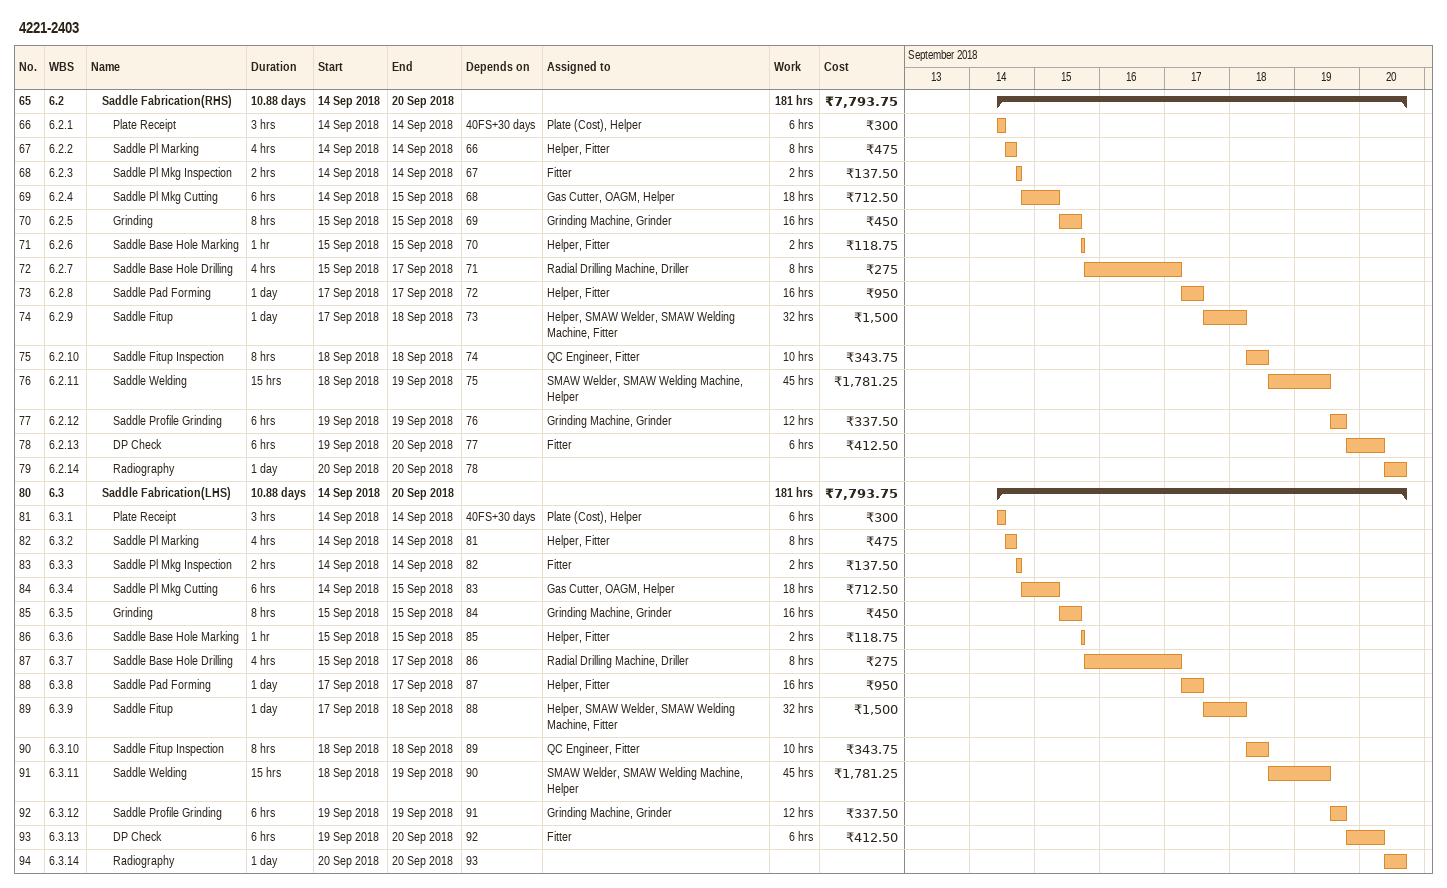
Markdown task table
4221-2403

| ID | WBS | Task | Duration | Start | Finish | Predecessors | Resources | Work (h) | Cost (₹) |
|---|---|---|---|---|---|---|---|---|---|
| 65 | 6.2 | **Saddle Fabrication(RHS)** | 10.88d | 2018-09-14 | 2018-09-20 |  |  | 181 | 7793.75 |
| 66 | 6.2.1 | Plate Receipt | 3h | 2018-09-14 | 2018-09-14 | 40FS+30d | Plate (Cost), Helper | 6 | 300 |
| 67 | 6.2.2 | Saddle Pl Marking | 4h | 2018-09-14 | 2018-09-14 | 66 | Helper, Fitter | 8 | 475 |
| 68 | 6.2.3 | Saddle Pl Mkg Inspection | 2h | 2018-09-14 | 2018-09-14 | 67 | Fitter | 2 | 137.50 |
| 69 | 6.2.4 | Saddle Pl Mkg Cutting | 6h | 2018-09-14 | 2018-09-15 | 68 | Gas Cutter, OAGM, Helper | 18 | 712.50 |
| 70 | 6.2.5 | Grinding | 8h | 2018-09-15 | 2018-09-15 | 69 | Grinding Machine, Grinder | 16 | 450 |
| 71 | 6.2.6 | Saddle Base Hole Marking | 1h | 2018-09-15 | 2018-09-15 | 70 | Helper, Fitter | 2 | 118.75 |
| 72 | 6.2.7 | Saddle Base Hole Drilling | 4h | 2018-09-15 | 2018-09-17 | 71 | Radial Drilling Machine, Driller | 8 | 275 |
| 73 | 6.2.8 | Saddle Pad Forming | 1d | 2018-09-17 | 2018-09-17 | 72 | Helper, Fitter | 16 | 950 |
| 74 | 6.2.9 | Saddle Fitup | 1d | 2018-09-17 | 2018-09-18 | 73 | Helper, SMAW Welder, SMAW Welding Machine, Fitter | 32 | 1500 |
| 75 | 6.2.10 | Saddle Fitup Inspection | 8h | 2018-09-18 | 2018-09-18 | 74 | QC Engineer, Fitter | 10 | 343.75 |
| 76 | 6.2.11 | Saddle Welding | 15h | 2018-09-18 | 2018-09-19 | 75 | SMAW Welder, SMAW Welding Machine, Helper | 45 | 1781.25 |
| 77 | 6.2.12 | Saddle Profile Grinding | 6h | 2018-09-19 | 2018-09-19 | 76 | Grinding Machine, Grinder | 12 | 337.50 |
| 78 | 6.2.13 | DP Check | 6h | 2018-09-19 | 2018-09-20 | 77 | Fitter | 6 | 412.50 |
| 79 | 6.2.14 | Radiography | 1d | 2018-09-20 | 2018-09-20 | 78 |  |  |  |
| 80 | 6.3 | **Saddle Fabrication(LHS)** | 10.88d | 2018-09-14 | 2018-09-20 |  |  | 181 | 7793.75 |
| 81 | 6.3.1 | Plate Receipt | 3h | 2018-09-14 | 2018-09-14 | 40FS+30d | Plate (Cost), Helper | 6 | 300 |
| 82 | 6.3.2 | Saddle Pl Marking | 4h | 2018-09-14 | 2018-09-14 | 81 | Helper, Fitter | 8 | 475 |
| 83 | 6.3.3 | Saddle Pl Mkg Inspection | 2h | 2018-09-14 | 2018-09-14 | 82 | Fitter | 2 | 137.50 |
| 84 | 6.3.4 | Saddle Pl Mkg Cutting | 6h | 2018-09-14 | 2018-09-15 | 83 | Gas Cutter, OAGM, Helper | 18 | 712.50 |
| 85 | 6.3.5 | Grinding | 8h | 2018-09-15 | 2018-09-15 | 84 | Grinding Machine, Grinder | 16 | 450 |
| 86 | 6.3.6 | Saddle Base Hole Marking | 1h | 2018-09-15 | 2018-09-15 | 85 | Helper, Fitter | 2 | 118.75 |
| 87 | 6.3.7 | Saddle Base Hole Drilling | 4h | 2018-09-15 | 2018-09-17 | 86 | Radial Drilling Machine, Driller | 8 | 275 |
| 88 | 6.3.8 | Saddle Pad Forming | 1d | 2018-09-17 | 2018-09-17 | 87 | Helper, Fitter | 16 | 950 |
| 89 | 6.3.9 | Saddle Fitup | 1d | 2018-09-17 | 2018-09-18 | 88 | Helper, SMAW Welder, SMAW Welding Machine, Fitter | 32 | 1500 |
| 90 | 6.3.10 | Saddle Fitup Inspection | 8h | 2018-09-18 | 2018-09-18 | 89 | QC Engineer, Fitter | 10 | 343.75 |
| 91 | 6.3.11 | Saddle Welding | 15h | 2018-09-18 | 2018-09-19 | 90 | SMAW Welder, SMAW Welding Machine, Helper | 45 | 1781.25 |
| 92 | 6.3.12 | Saddle Profile Grinding | 6h | 2018-09-19 | 2018-09-19 | 91 | Grinding Machine, Grinder | 12 | 337.50 |
| 93 | 6.3.13 | DP Check | 6h | 2018-09-19 | 2018-09-20 | 92 | Fitter | 6 | 412.50 |
| 94 | 6.3.14 | Radiography | 1d | 2018-09-20 | 2018-09-20 | 93 |  |  |  |
